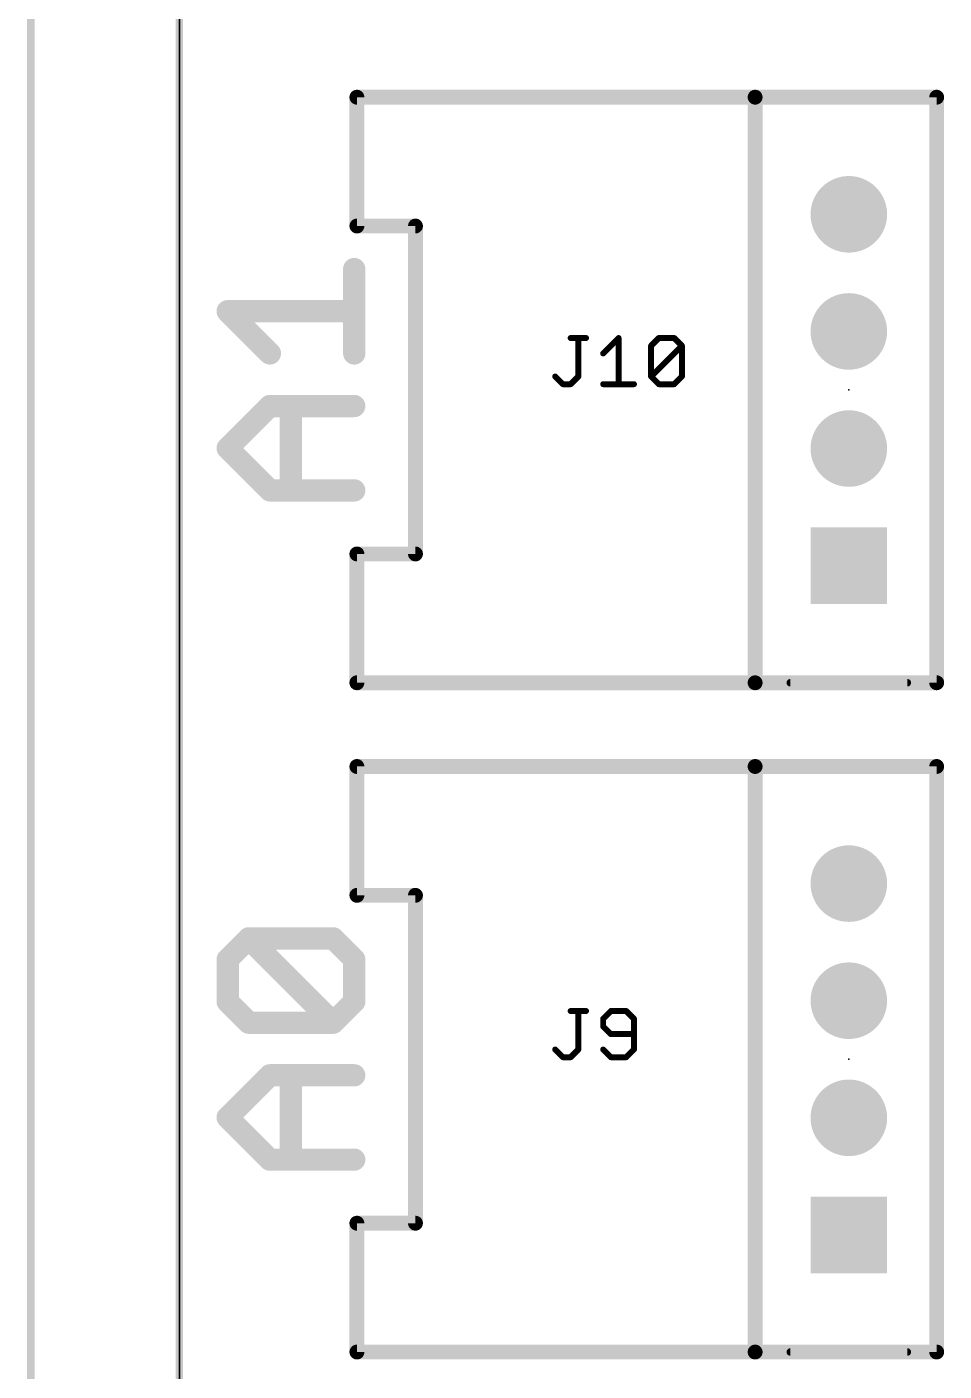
# Model space of a CAD drawing. Extents: x -6 to 140, y -6 to 118.
# Drawn here: x -2.6 to 13.06, y 8.01 to 30.97 of the extents above; entities that cross this region are included whole.
import ezdxf

# ---------------------------------------------------------------- set-up
doc = ezdxf.new("R2010")
doc.units = 0
for name, color, linetype in [('17', 94, 'CONTINUOUS'), ('20', 214, 'CONTINUOUS'), ('21', 251, 'CONTINUOUS'), ('23', 178, 'CONTINUOUS'), ('25', 251, 'CONTINUOUS'), ('50', 251, 'CONTINUOUS')]:
    doc.layers.add(name, color=color, linetype=linetype)

# ---------------------------------------------------------------- blocks, each defined once
blk = doc.blocks.new('SQUAREP')
blk.add_solid([(-0.5, -0.5), (0.5, -0.5), (-0.5, 0.5), (0.5, 0.5)])
blk = doc.blocks.new('ROUNDP')
at = {"const_width": 0.5}
blk.add_lwpolyline([(0, -0.25, 1), (0, 0.25, 1), (0, -0.25)], format="xyb", dxfattribs=at)

msp = doc.modelspace()

# ---------------------------------------------------------------- linework, layer by layer
at = {"layer": '20', "const_width": 0.0254}
msp.add_lwpolyline([(0, 1.27), (0, 52.07)], dxfattribs=at)
at = {"layer": '21'}
for points, const_width in [([(0, 0), (0, 53.34)], 0.127), ([(9.83, 29.765), (3.03, 29.765)], 0.254), ([(3.03, 27.565), (3.03, 29.765)], 0.254), ([(9.83, 29.765), (12.93, 29.765)], 0.254), ([(9.83, 19.765), (9.83, 29.765)], 0.254), ([(12.93, 19.765), (12.93, 29.765)], 0.254), ([(4.03, 27.565), (3.03, 27.565)], 0.254), ([(4.03, 21.965), (4.03, 27.565)], 0.254), ([(2.9845, 25.3893), (2.9845, 26.8299)], 0.381), ([(1.5439, 25.3893), (0.8237, 26.1096)], 0.381), ([(0.8237, 26.1096), (2.9845, 26.1096)], 0.381), ([(0.8237, 23.7708), (1.5439, 24.4911)], 0.381), ([(1.5439, 24.4911), (2.9845, 24.4911)], 0.381), ([(1.9041, 23.0505), (1.9041, 24.4911)], 0.381), ([(1.5439, 23.0505), (0.8237, 23.7708)], 0.381), ([(2.9845, 23.0505), (1.5439, 23.0505)], 0.381), ([(3.03, 19.765), (3.03, 21.965)], 0.254), ([(3.03, 21.965), (4.03, 21.965)], 0.254), ([(3.03, 19.765), (9.83, 19.765)], 0.254), ([(9.83, 19.765), (12.93, 19.765)], 0.254), ([(10.43, 19.765), (12.43, 19.765)], 0.127), ([(9.83, 18.335), (3.03, 18.335)], 0.254), ([(3.03, 16.135), (3.03, 18.335)], 0.254), ([(9.83, 18.335), (12.93, 18.335)], 0.254), ([(9.83, 8.335), (9.83, 18.335)], 0.254), ([(12.93, 8.335), (12.93, 18.335)], 0.254), ([(4.03, 16.135), (3.03, 16.135)], 0.254), ([(4.03, 10.535), (4.03, 16.135)], 0.254), ([(0.8237, 15.0397), (1.1838, 15.3999)], 0.381), ([(1.1838, 15.3999), (2.6244, 15.3999)], 0.381), ([(2.6244, 13.9593), (1.1838, 15.3999)], 0.381), ([(2.6244, 15.3999), (2.9845, 15.0397)], 0.381), ([(0.8237, 14.3194), (0.8237, 15.0397)], 0.381), ([(2.9845, 15.0397), (2.9845, 14.3194)], 0.381), ([(1.1838, 13.9593), (0.8237, 14.3194)], 0.381), ([(2.9845, 14.3194), (2.6244, 13.9593)], 0.381), ([(2.6244, 13.9593), (1.1838, 13.9593)], 0.381), ([(0.8237, 12.3408), (1.5439, 13.0611)], 0.381), ([(1.5439, 13.0611), (2.9845, 13.0611)], 0.381), ([(1.9041, 11.6205), (1.9041, 13.0611)], 0.381), ([(1.5439, 11.6205), (0.8237, 12.3408)], 0.381), ([(2.9845, 11.6205), (1.5439, 11.6205)], 0.381), ([(3.03, 8.335), (3.03, 10.535)], 0.254), ([(3.03, 10.535), (4.03, 10.535)], 0.254), ([(3.03, 8.335), (9.83, 8.335)], 0.254), ([(9.83, 8.335), (12.93, 8.335)], 0.254), ([(10.43, 8.335), (12.43, 8.335)], 0.127)]:
    msp.add_lwpolyline(points, dxfattribs=dict(at, const_width=const_width))
for points, const_width in [([(3.03, 29.8285, 1), (3.03, 29.7015)], 0.127), ([(3.0935, 29.765, 1), (2.9665, 29.765)], 0.127), ([(9.83, 29.8285, 1), (9.83, 29.7015)], 0.127), ([(9.8935, 29.765, 1), (9.7665, 29.765)], 0.127), ([(9.83, 29.7015, 1), (9.83, 29.8285)], 0.127), ([(12.9935, 29.765, 1), (12.8665, 29.765)], 0.127), ([(12.93, 29.7015, 1), (12.93, 29.8285)], 0.127), ([(3.03, 27.6285, 1), (3.03, 27.5015)], 0.127), ([(2.9665, 27.565, 1), (3.0935, 27.565)], 0.127), ([(4.0935, 27.565, 1), (3.9665, 27.565)], 0.127), ([(4.03, 27.5015, 1), (4.03, 27.6285)], 0.127), ([(3.0798, 26.8299, 1), (2.8893, 26.8299)], 0.1905), ([(0.891, 26.1769, 1), (0.7563, 26.0422)], 0.1905), ([(0.8237, 26.2048, 1), (0.8237, 26.0143)], 0.1905), ([(2.9845, 26.0143, 1), (2.9845, 26.2048)], 0.1905), ([(1.4766, 25.3219, 1), (1.6113, 25.4566)], 0.1905), ([(2.8893, 25.3893, 1), (3.0798, 25.3893)], 0.1905), ([(1.5439, 24.5863, 1), (1.5439, 24.3958)], 0.1905), ([(1.6113, 24.4237, 1), (1.4766, 24.5584)], 0.1905), ([(1.9993, 24.4911, 1), (1.8088, 24.4911)], 0.1905), ([(2.9845, 24.3958, 1), (2.9845, 24.5863)], 0.1905), ([(0.891, 23.8381, 1), (0.7563, 23.7034)], 0.1905), ([(0.7563, 23.8381, 1), (0.891, 23.7034)], 0.1905), ([(1.5439, 23.1457, 1), (1.5439, 22.9552)], 0.1905), ([(1.4766, 22.9831, 1), (1.6113, 23.1179)], 0.1905), ([(2.9845, 22.9552, 1), (2.9845, 23.1457)], 0.1905), ([(1.8088, 23.0505, 1), (1.9993, 23.0505)], 0.1905), ([(3.0935, 21.965, 1), (2.9665, 21.965)], 0.127), ([(3.03, 22.0285, 1), (3.03, 21.9015)], 0.127), ([(4.03, 21.9015, 1), (4.03, 22.0285)], 0.127), ([(3.9665, 21.965, 1), (4.0935, 21.965)], 0.127), ([(3.03, 19.8285, 1), (3.03, 19.7015)], 0.127), ([(2.9665, 19.765, 1), (3.0935, 19.765)], 0.127), ([(9.83, 19.8285, 1), (9.83, 19.7015)], 0.127), ([(9.7665, 19.765, 1), (9.8935, 19.765)], 0.127), ([(9.83, 19.7015, 1), (9.83, 19.8285)], 0.127), ([(10.43, 19.7967, 1), (10.43, 19.7333)], 0.0635), ([(12.43, 19.7333, 1), (12.43, 19.7967)], 0.0635), ([(12.8665, 19.765, 1), (12.9935, 19.765)], 0.127), ([(12.93, 19.7015, 1), (12.93, 19.8285)], 0.127), ([(3.03, 18.3985, 1), (3.03, 18.2715)], 0.127), ([(3.0935, 18.335, 1), (2.9665, 18.335)], 0.127), ([(9.83, 18.3985, 1), (9.83, 18.2715)], 0.127), ([(9.8935, 18.335, 1), (9.7665, 18.335)], 0.127), ([(9.83, 18.2715, 1), (9.83, 18.3985)], 0.127), ([(12.9935, 18.335, 1), (12.8665, 18.335)], 0.127), ([(12.93, 18.2715, 1), (12.93, 18.3985)], 0.127), ([(3.03, 16.1985, 1), (3.03, 16.0715)], 0.127), ([(2.9665, 16.135, 1), (3.0935, 16.135)], 0.127), ([(4.0935, 16.135, 1), (3.9665, 16.135)], 0.127), ([(4.03, 16.0715, 1), (4.03, 16.1985)], 0.127), ([(1.1838, 15.4951, 1), (1.1838, 15.3046)], 0.1905), ([(1.2511, 15.4672, 1), (1.1164, 15.3325)], 0.1905), ([(1.2511, 15.3325, 1), (1.1164, 15.4672)], 0.1905), ([(2.6917, 15.4672, 1), (2.557, 15.3325)], 0.1905), ([(2.6244, 15.3046, 1), (2.6244, 15.4951)], 0.1905), ([(0.9189, 15.0397, 1), (0.7284, 15.0397)], 0.1905), ([(0.7563, 15.1071, 1), (0.891, 14.9724)], 0.1905), ([(3.0798, 15.0397, 1), (2.8893, 15.0397)], 0.1905), ([(2.9171, 14.9724, 1), (3.0519, 15.1071)], 0.1905), ([(0.891, 14.3868, 1), (0.7563, 14.2521)], 0.1905), ([(3.0519, 14.2521, 1), (2.9171, 14.3868)], 0.1905), ([(0.7284, 14.3194, 1), (0.9189, 14.3194)], 0.1905), ([(2.8893, 14.3194, 1), (3.0798, 14.3194)], 0.1905), ([(1.1838, 14.0545, 1), (1.1838, 13.864)], 0.1905), ([(1.1164, 13.8919, 1), (1.2511, 14.0266)], 0.1905), ([(2.557, 14.0266, 1), (2.6917, 13.8919)], 0.1905), ([(2.557, 13.8919, 1), (2.6917, 14.0266)], 0.1905), ([(2.6244, 13.864, 1), (2.6244, 14.0545)], 0.1905), ([(1.5439, 13.1563, 1), (1.5439, 12.9658)], 0.1905), ([(1.6113, 12.9937, 1), (1.4766, 13.1284)], 0.1905), ([(1.9993, 13.0611, 1), (1.8088, 13.0611)], 0.1905), ([(2.9845, 12.9658, 1), (2.9845, 13.1563)], 0.1905), ([(0.891, 12.4081, 1), (0.7563, 12.2734)], 0.1905), ([(0.7563, 12.4081, 1), (0.891, 12.2734)], 0.1905), ([(1.5439, 11.7157, 1), (1.5439, 11.5252)], 0.1905), ([(1.4766, 11.5531, 1), (1.6113, 11.6879)], 0.1905), ([(1.8088, 11.6205, 1), (1.9993, 11.6205)], 0.1905), ([(2.9845, 11.5252, 1), (2.9845, 11.7157)], 0.1905), ([(3.0935, 10.535, 1), (2.9665, 10.535)], 0.127), ([(3.03, 10.5985, 1), (3.03, 10.4715)], 0.127), ([(3.9665, 10.535, 1), (4.0935, 10.535)], 0.127), ([(4.03, 10.4715, 1), (4.03, 10.5985)], 0.127), ([(3.03, 8.3985, 1), (3.03, 8.2715)], 0.127), ([(2.9665, 8.335, 1), (3.0935, 8.335)], 0.127), ([(9.83, 8.3985, 1), (9.83, 8.2715)], 0.127), ([(9.7665, 8.335, 1), (9.8935, 8.335)], 0.127), ([(9.83, 8.2715, 1), (9.83, 8.3985)], 0.127), ([(10.43, 8.3668, 1), (10.43, 8.3033)], 0.0635), ([(12.43, 8.3033, 1), (12.43, 8.3668)], 0.0635), ([(12.8665, 8.335, 1), (12.9935, 8.335)], 0.127), ([(12.93, 8.2715, 1), (12.93, 8.3985)], 0.127)]:
    msp.add_lwpolyline(points, format="xyb", dxfattribs=dict(at, const_width=const_width))
at = {"layer": '23'}
for p in [(11.43, 24.765), (11.43, 13.335)]:
    msp.add_point(p, dxfattribs=at)
at = {"layer": '25', "const_width": 0.1016}
for points in [[(6.6795, 25.6519), (6.9422, 25.6519)], [(6.8108, 24.9951), (6.8108, 25.6519)], [(7.2354, 25.3892), (7.4981, 25.6519)], [(7.4981, 25.6519), (7.4981, 24.8638)], [(8.054, 25.5205), (8.1853, 25.6519)], [(8.054, 24.9951), (8.054, 25.5205)], [(8.054, 24.9951), (8.5793, 25.5205)], [(8.1853, 25.6519), (8.448, 25.6519)], [(8.448, 25.6519), (8.5793, 25.5205)], [(8.5793, 25.5205), (8.5793, 24.9951)], [(6.4168, 24.9951), (6.5481, 24.8638)], [(6.6795, 24.8638), (6.8108, 24.9951)], [(8.1853, 24.8638), (8.054, 24.9951)], [(8.5793, 24.9951), (8.448, 24.8638)], [(6.5481, 24.8638), (6.6795, 24.8638)], [(7.2354, 24.8638), (7.7608, 24.8638)], [(8.448, 24.8638), (8.1853, 24.8638)], [(6.6795, 14.1584), (6.9422, 14.1584)], [(6.8108, 13.5016), (6.8108, 14.1584)], [(7.3667, 14.1584), (7.2354, 14.027)], [(7.2354, 14.027), (7.2354, 13.8957)], [(7.6294, 14.1584), (7.3667, 14.1584)], [(7.7608, 14.027), (7.6294, 14.1584)], [(7.7608, 13.5016), (7.7608, 14.027)], [(7.2354, 13.8957), (7.3667, 13.7643)], [(7.3667, 13.7643), (7.7608, 13.7643)], [(6.4168, 13.5016), (6.5481, 13.3703)], [(6.6795, 13.3703), (6.8108, 13.5016)], [(7.2354, 13.5016), (7.3667, 13.3703)], [(7.6294, 13.3703), (7.7608, 13.5016)], [(6.5481, 13.3703), (6.6795, 13.3703)], [(7.3667, 13.3703), (7.6294, 13.3703)]]:
    msp.add_lwpolyline(points, dxfattribs=at)
at = {"layer": '25', "const_width": 0.0508}
for points in [[(6.6795, 25.6773, 1), (6.6795, 25.6265)], [(6.8362, 25.6519, 1), (6.7854, 25.6519)], [(6.9422, 25.6265, 1), (6.9422, 25.6773)], [(7.5235, 25.6519, 1), (7.4727, 25.6519)], [(7.516, 25.6339, 1), (7.4801, 25.6698)], [(8.0794, 25.5205, 1), (8.0286, 25.5205)], [(8.036, 25.5385, 1), (8.0719, 25.5026)], [(8.1853, 25.6773, 1), (8.1853, 25.6265)], [(8.2033, 25.6339, 1), (8.1673, 25.6698)], [(8.466, 25.6698, 1), (8.43, 25.6339)], [(8.448, 25.6265, 1), (8.448, 25.6773)], [(8.6047, 25.5205, 1), (8.5539, 25.5205)], [(8.5973, 25.5026, 1), (8.5614, 25.5385)], [(8.5614, 25.5026, 1), (8.5973, 25.5385)], [(7.2174, 25.4071, 1), (7.2533, 25.3712)], [(6.4348, 25.0131, 1), (6.3988, 24.9772)], [(6.8288, 24.9772, 1), (6.7929, 25.0131)], [(8.0719, 25.0131, 1), (8.036, 24.9772)], [(8.036, 25.0131, 1), (8.0719, 24.9772)], [(8.5973, 24.9772, 1), (8.5614, 25.0131)], [(6.5481, 24.8892, 1), (6.5481, 24.8384)], [(6.5302, 24.8458, 1), (6.5661, 24.8818)], [(6.6615, 24.8818, 1), (6.6975, 24.8458)], [(6.6795, 24.8384, 1), (6.6795, 24.8892)], [(6.7854, 24.9951, 1), (6.8362, 24.9951)], [(7.2354, 24.8892, 1), (7.2354, 24.8384)], [(7.4727, 24.8638, 1), (7.5235, 24.8638)], [(7.7608, 24.8384, 1), (7.7608, 24.8892)], [(8.0286, 24.9951, 1), (8.0794, 24.9951)], [(8.1853, 24.8892, 1), (8.1853, 24.8384)], [(8.1673, 24.8458, 1), (8.2033, 24.8818)], [(8.43, 24.8818, 1), (8.466, 24.8458)], [(8.448, 24.8384, 1), (8.448, 24.8892)], [(8.5539, 24.9951, 1), (8.6047, 24.9951)], [(6.6795, 14.1838, 1), (6.6795, 14.133)], [(6.8362, 14.1584, 1), (6.7854, 14.1584)], [(6.9422, 14.133, 1), (6.9422, 14.1838)], [(7.2608, 14.027, 1), (7.21, 14.027)], [(7.2174, 14.045, 1), (7.2533, 14.0091)], [(7.3667, 14.1838, 1), (7.3667, 14.133)], [(7.3847, 14.1404, 1), (7.3488, 14.1763)], [(7.6474, 14.1763, 1), (7.6115, 14.1404)], [(7.6294, 14.133, 1), (7.6294, 14.1838)], [(7.7862, 14.027, 1), (7.7354, 14.027)], [(7.7428, 14.0091, 1), (7.7787, 14.045)], [(7.2533, 13.9136, 1), (7.2174, 13.8777)], [(7.21, 13.8957, 1), (7.2608, 13.8957)], [(7.3667, 13.7897, 1), (7.3667, 13.7389)], [(7.3488, 13.7464, 1), (7.3847, 13.7823)], [(7.7608, 13.7389, 1), (7.7608, 13.7897)], [(6.4348, 13.5196, 1), (6.3988, 13.4837)], [(6.8288, 13.4837, 1), (6.7929, 13.5196)], [(7.2533, 13.5196, 1), (7.2174, 13.4837)], [(7.7787, 13.4837, 1), (7.7428, 13.5196)], [(6.5481, 13.3957, 1), (6.5481, 13.3449)], [(6.5302, 13.3523, 1), (6.5661, 13.3883)], [(6.6615, 13.3883, 1), (6.6975, 13.3523)], [(6.6795, 13.3449, 1), (6.6795, 13.3957)], [(6.7854, 13.5016, 1), (6.8362, 13.5016)], [(7.3667, 13.3957, 1), (7.3667, 13.3449)], [(7.3488, 13.3523, 1), (7.3847, 13.3883)], [(7.6115, 13.3883, 1), (7.6474, 13.3523)], [(7.6294, 13.3449, 1), (7.6294, 13.3957)], [(7.7354, 13.5016, 1), (7.7862, 13.5016)]]:
    msp.add_lwpolyline(points, format="xyb", dxfattribs=at)
at = {"layer": '50', "const_width": 0.13}
msp.add_lwpolyline([(-2.54, 112.33), (-2.54, -5.65)], dxfattribs=at)

# ---------------------------------------------------------------- block references
at = {"layer": '17', "xscale": 1.308, "yscale": 1.308, "rotation": 90}
for name, p in [('ROUNDP', (11.43, 27.765)), ('ROUNDP', (11.43, 27.765)), ('ROUNDP', (11.43, 25.765)), ('ROUNDP', (11.43, 25.765)), ('ROUNDP', (11.43, 23.765)), ('ROUNDP', (11.43, 23.765)), ('SQUAREP', (11.43, 21.765)), ('SQUAREP', (11.43, 21.765)), ('ROUNDP', (11.43, 16.335)), ('ROUNDP', (11.43, 16.335)), ('ROUNDP', (11.43, 14.335)), ('ROUNDP', (11.43, 14.335)), ('ROUNDP', (11.43, 12.335)), ('ROUNDP', (11.43, 12.335)), ('SQUAREP', (11.43, 10.335)), ('SQUAREP', (11.43, 10.335))]:
    msp.add_blockref(name, p, dxfattribs=at)

doc.saveas('drawing.dxf')
